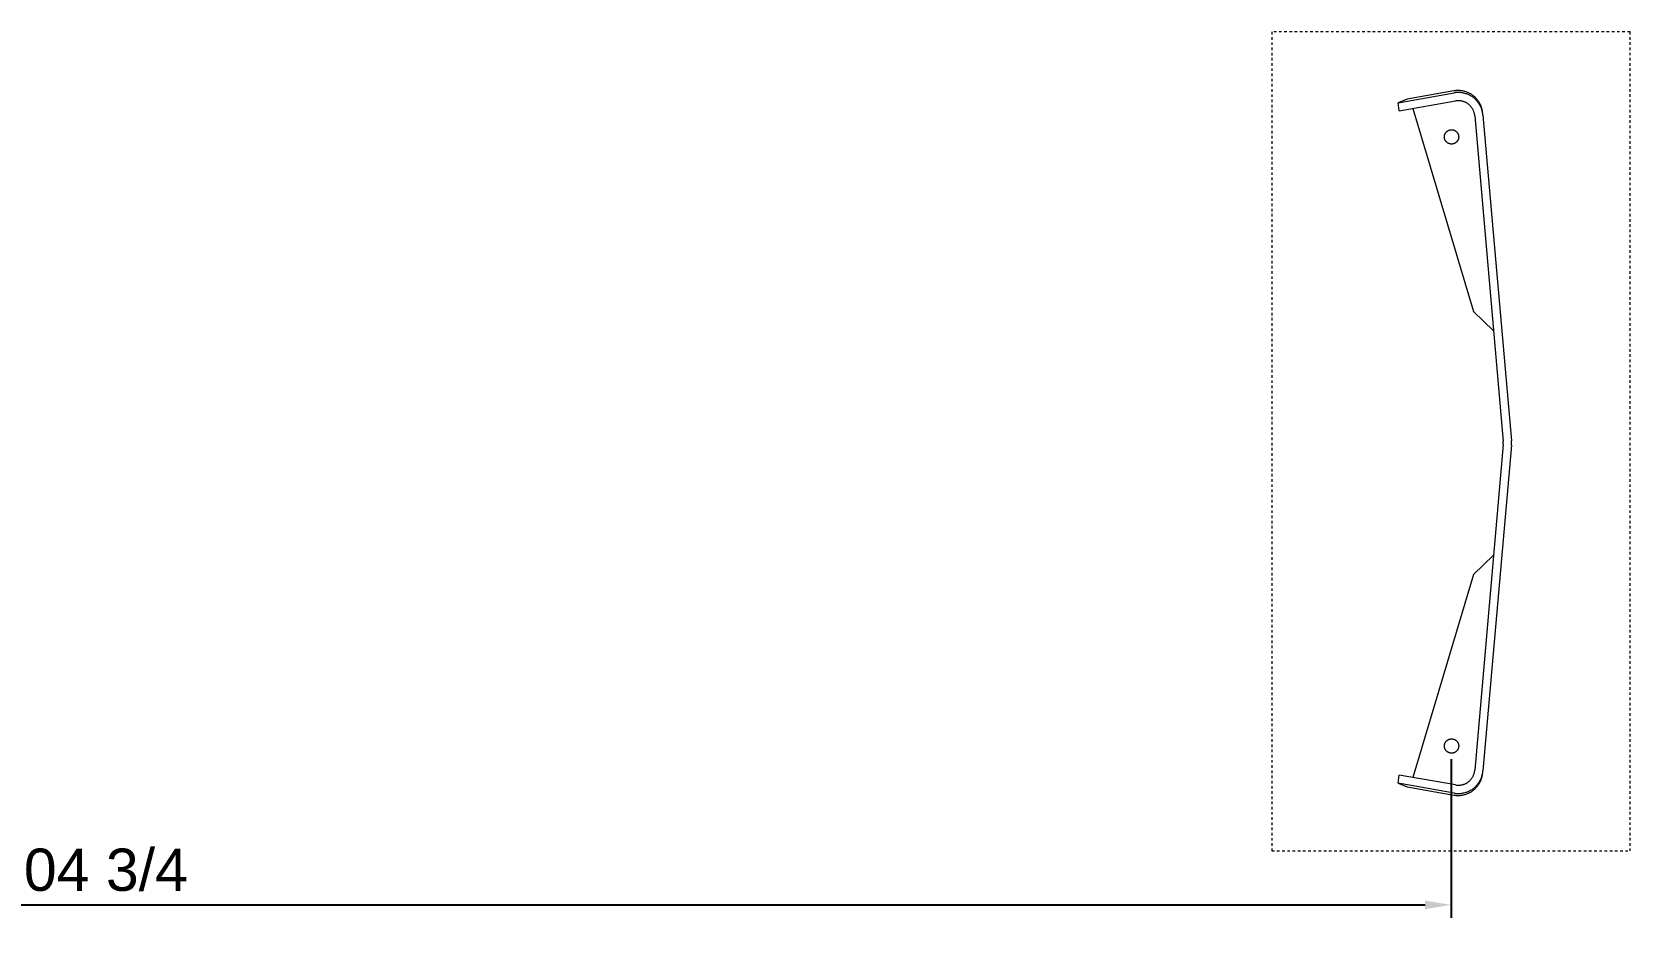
# Model space of a CAD drawing. Header units: inches. Extents: x -10 to 196, y -3 to 133.
# Drawn here: x 57.6 to 119, y -3.3 to 31.4 of the extents above; entities that cross this region are included whole.
import ezdxf

# ---------------------------------------------------------------- set-up
doc = ezdxf.new("R2010")
doc.units = ezdxf.units.IN
doc.linetypes.add('HIDDEN', pattern=[1.905, 1.27, -0.635])
for name, color, linetype, lineweight in [('ZANO_R', 7, 'Continuous', 0), ('ZANO_R_przerywana', 250, 'HIDDEN', 0), ('ZANO_W', 1, 'Continuous', 0)]:
    doc.layers.add(name, color=color, linetype=linetype, lineweight=lineweight)
doc.styles.get("Standard").update_dxf_attribs({"font": 'arial.ttf'})
doc.dimstyles.new('amerykanie', dxfattribs={"dimtxt": 50, "dimasz": 50, "dimexe": 0.5, "dimexo": 0.5, "dimgap": 1, "dimtad": 1, "dimdec": 0, "dimzin": 0, "dimlunit": 5, "dimtxsty": 'Standard', "dimcen": 0.09, "dimclrd": 1, "dimclre": 1, "dimclrt": 1, "dimazin": 0, "dimtfac": 1, "dimtdec": 0, "dimtmove": 0, "dimatfit": 3, "dimfxl": 1, "dimtzin": 0, "dimarcsym": 1})

# ---------------------------------------------------------------- blocks, each defined once
blk = doc.blocks.new('*D390')
at = {"layer": 'ZANO_W', "color": 1, "lineweight": -2}
for p, q in [((7.417, 3.412), (7.417, -2.698)), ((112.159, 3.412), (112.159, -2.698)), ((8.417, -2.198), (111.159, -2.198))]:
    blk.add_line(p, q, dxfattribs=at)
at = {"layer": 'ZANO_W', "color": 1}
for points in [[(8.417, -2.031), (8.417, -2.365), (7.417, -2.198)], [(111.159, -2.365), (111.159, -2.031), (112.159, -2.198)]]:
    blk.add_solid(points, dxfattribs=at)
at = {"layer": 'ZANO_W', "color": 1, "insert": (59.788, -0.857), "char_height": 1.625, "attachment_point": 5}
blk.add_mtext('104 3/4', dxfattribs=at)

msp = doc.modelspace()

# ---------------------------------------------------------------- linework, layer by layer
at = {"layer": 'ZANO_R'}
for p, q in [((110.12569, 28.6502), (112.2792, 29.03089)), ((112.27249, 29.10758), (110.46728, 28.78363)), ((112.28456, 29.10957), (112.27249, 29.10758)), ((112.31152, 29.03594), (112.2792, 29.03089)), ((112.3169, 29.11412), (112.28456, 29.10957)), ((112.344, 29.03987), (112.31152, 29.03594)), ((112.34938, 29.11755), (112.3169, 29.11412)), ((112.3766, 29.04268), (112.344, 29.03987)), ((112.38196, 29.11986), (112.34938, 29.11755)), ((112.40927, 29.04436), (112.3766, 29.04268)), ((112.41459, 29.12105), (112.38196, 29.11986)), ((112.44198, 29.04492), (112.40927, 29.04436)), ((112.44725, 29.12112), (112.41459, 29.12105)), ((112.47469, 29.04434), (112.44198, 29.04492)), ((112.47989, 29.12007), (112.44725, 29.12112)), ((112.50737, 29.04263), (112.47469, 29.04434)), ((112.51248, 29.11789), (112.47989, 29.12007)), ((112.53996, 29.03979), (112.50737, 29.04263)), ((112.54497, 29.11459), (112.51248, 29.11789)), ((112.57244, 29.03583), (112.53996, 29.03979)), ((112.57733, 29.11018), (112.54497, 29.11459)), ((112.60476, 29.03075), (112.57244, 29.03583)), ((112.60952, 29.10465), (112.57733, 29.11018)), ((112.63688, 29.02456), (112.60476, 29.03075)), ((112.6415, 29.09803), (112.60952, 29.10465)), ((112.66877, 29.01726), (112.63688, 29.02456)), ((112.67323, 29.0903), (112.6415, 29.09803)), ((112.70039, 29.00886), (112.66877, 29.01726)), ((112.70468, 29.08149), (112.67323, 29.0903)), ((112.7317, 28.99937), (112.70039, 29.00886)), ((112.7358, 29.0716), (112.70468, 29.08149)), ((112.76267, 28.98881), (112.7317, 28.99937)), ((112.76657, 29.06065), (112.7358, 29.0716)), ((112.79325, 28.97719), (112.76267, 28.98881)), ((112.79694, 29.04864), (112.76657, 29.06065)), ((112.82341, 28.96451), (112.79325, 28.97719)), ((112.82688, 29.0356), (112.79694, 29.04864)), ((112.85312, 28.9508), (112.82341, 28.96451)), ((112.85636, 29.02154), (112.82688, 29.0356)), ((112.88233, 28.93608), (112.85312, 28.9508)), ((112.88533, 29.00646), (112.85636, 29.02154)), ((112.91102, 28.92035), (112.88233, 28.93608)), ((112.91377, 28.99041), (112.88533, 29.00646)), ((112.93915, 28.90364), (112.91102, 28.92035)), ((112.94163, 28.97338), (112.91377, 28.99041)), ((112.96668, 28.88597), (112.93915, 28.90364)), ((112.9689, 28.9554), (112.94163, 28.97338)), ((112.99553, 28.9365), (112.9689, 28.9554)), ((113.0215, 28.91669), (112.99553, 28.9365)), ((113.04677, 28.896), (113.0215, 28.91669)), ((113.07131, 28.87445), (113.04677, 28.896)), ((110.46728, 28.78363), (110.12569, 28.6502)), ((110.16547, 28.33579), (110.12569, 28.6502)), ((110.16547, 28.33579), (112.33403, 28.71913)), ((110.6853, 28.42768), (113.02803, 20.62803)), ((112.35558, 28.7225), (112.33403, 28.71913)), ((112.37723, 28.72512), (112.35558, 28.7225)), ((112.39896, 28.727), (112.37723, 28.72512)), ((112.42075, 28.72812), (112.39896, 28.727)), ((112.44255, 28.72849), (112.42075, 28.72812)), ((112.46436, 28.7281), (112.44255, 28.72849)), ((112.48614, 28.72696), (112.46436, 28.7281)), ((112.50787, 28.72507), (112.48614, 28.72696)), ((112.52952, 28.72243), (112.50787, 28.72507)), ((112.55107, 28.71904), (112.52952, 28.72243)), ((112.57249, 28.71491), (112.55107, 28.71904)), ((112.59375, 28.71005), (112.57249, 28.71491)), ((112.61483, 28.70445), (112.59375, 28.71005)), ((112.6357, 28.69812), (112.61483, 28.70445)), ((112.65634, 28.69108), (112.6357, 28.69812)), ((112.67673, 28.68333), (112.65634, 28.69108)), ((112.69684, 28.67488), (112.67673, 28.68333)), ((112.71664, 28.66574), (112.69684, 28.67488)), ((112.73612, 28.65593), (112.71664, 28.66574)), ((112.75525, 28.64544), (112.73612, 28.65593)), ((112.774, 28.6343), (112.75525, 28.64544)), ((112.79235, 28.62252), (112.774, 28.6343)), ((112.81029, 28.61011), (112.79235, 28.62252)), ((112.82779, 28.59709), (112.81029, 28.61011)), ((112.84483, 28.58348), (112.82779, 28.59709)), ((112.86139, 28.56928), (112.84483, 28.58348)), ((112.87744, 28.55452), (112.86139, 28.56928)), ((112.89298, 28.53921), (112.87744, 28.55452)), ((112.90798, 28.52338), (112.89298, 28.53921)), ((112.92242, 28.50703), (112.90798, 28.52338)), ((112.93629, 28.4902), (112.92242, 28.50703)), ((112.94957, 28.4729), (112.93629, 28.4902)), ((112.96225, 28.45515), (112.94957, 28.4729)), ((112.9743, 28.43697), (112.96225, 28.45515)), ((112.99359, 28.86736), (112.96668, 28.88597)), ((112.98572, 28.41839), (112.9743, 28.43697)), ((112.99649, 28.39942), (112.98572, 28.41839)), ((113.01984, 28.84783), (112.99359, 28.86736)), ((113.0066, 28.38009), (112.99649, 28.39942)), ((113.01603, 28.36043), (113.0066, 28.38009)), ((113.02478, 28.34045), (113.01603, 28.36043)), ((113.0454, 28.8274), (113.01984, 28.84783)), ((113.03284, 28.32018), (113.02478, 28.34045)), ((113.04019, 28.29964), (113.03284, 28.32018)), ((113.04682, 28.27886), (113.04019, 28.29964)), ((113.07023, 28.8061), (113.0454, 28.8274)), ((113.05273, 28.25787), (113.04682, 28.27886)), ((113.09432, 28.78396), (113.07023, 28.8061)), ((113.09509, 28.85207), (113.07131, 28.87445)), ((113.11762, 28.761), (113.09432, 28.78396)), ((113.1181, 28.82889), (113.09509, 28.85207)), ((113.14012, 28.73725), (113.11762, 28.761)), ((113.14029, 28.80493), (113.1181, 28.82889)), ((113.16179, 28.71273), (113.14012, 28.73725)), ((113.16164, 28.78022), (113.14029, 28.80493)), ((113.18213, 28.75479), (113.16164, 28.78022)), ((113.18259, 28.68749), (113.16179, 28.71273)), ((113.20173, 28.72867), (113.18213, 28.75479)), ((113.20251, 28.66153), (113.18259, 28.68749)), ((113.22043, 28.70189), (113.20173, 28.72867)), ((113.22153, 28.63491), (113.20251, 28.66153)), ((113.23819, 28.67448), (113.22043, 28.70189)), ((113.23961, 28.60764), (113.22153, 28.63491)), ((113.255, 28.64648), (113.23819, 28.67448)), ((113.25674, 28.57977), (113.23961, 28.60764)), ((113.27083, 28.61792), (113.255, 28.64648)), ((113.27289, 28.55132), (113.25674, 28.57977)), ((113.28567, 28.58883), (113.27083, 28.61792)), ((113.28805, 28.52232), (113.27289, 28.55132)), ((113.2995, 28.55924), (113.28567, 28.58883)), ((113.3022, 28.49283), (113.28805, 28.52232)), ((113.31231, 28.5292), (113.2995, 28.55924)), ((113.31533, 28.46286), (113.3022, 28.49283)), ((113.32408, 28.49874), (113.31231, 28.5292)), ((113.32741, 28.43245), (113.31533, 28.46286)), ((113.33479, 28.46788), (113.32408, 28.49874)), ((113.33843, 28.40165), (113.32741, 28.43245)), ((113.34443, 28.43668), (113.33479, 28.46788)), ((113.34838, 28.37048), (113.33843, 28.40165)), ((113.35299, 28.40517), (113.34443, 28.43668)), ((113.35725, 28.33899), (113.34838, 28.37048)), ((113.36047, 28.37337), (113.35299, 28.40517)), ((113.36503, 28.30721), (113.35725, 28.33899)), ((113.36685, 28.34134), (113.36047, 28.37337)), ((113.3717, 28.27518), (113.36503, 28.30721)), ((113.05792, 28.23668), (113.05273, 28.25787)), ((113.06237, 28.21533), (113.05792, 28.23668)), ((113.06608, 28.19384), (113.06237, 28.21533)), ((113.06904, 28.17223), (113.06608, 28.19384)), ((113.07125, 28.15053), (113.06904, 28.17223)), ((113.07125, 28.15053), (114.16745, 15.62093)), ((113.37727, 28.24294), (113.3717, 28.27518)), ((113.38171, 28.21053), (113.37727, 28.24294)), ((113.38403, 28.18949), (113.37817, 28.25644)), ((113.38504, 28.17798), (113.38171, 28.21053)), ((113.38504, 28.17798), (114.48123, 15.64838)), ((111.90301, 27.33837), (111.90317, 27.34777)), ((111.90317, 27.32896), (111.90301, 27.33837)), ((111.90317, 27.34777), (111.90366, 27.35717)), ((111.90366, 27.31956), (111.90317, 27.32896)), ((111.90366, 27.35717), (111.90446, 27.36655)), ((111.90446, 27.31018), (111.90366, 27.31956)), ((111.90446, 27.36655), (111.90558, 27.37589)), ((111.90558, 27.30084), (111.90446, 27.31018)), ((111.90558, 27.37589), (111.90702, 27.38519)), ((111.90702, 27.29154), (111.90558, 27.30084)), ((111.90702, 27.38519), (111.90878, 27.39444)), ((111.90878, 27.28229), (111.90702, 27.29154)), ((111.90878, 27.39444), (111.91085, 27.40362)), ((111.91085, 27.27311), (111.90878, 27.28229)), ((111.91085, 27.40362), (111.91323, 27.41272)), ((111.91323, 27.26401), (111.91085, 27.27311)), ((111.91323, 27.41272), (111.91593, 27.42174)), ((111.91593, 27.25499), (111.91323, 27.26401)), ((111.91593, 27.42174), (111.91893, 27.43066)), ((111.91893, 27.24607), (111.91593, 27.25499)), ((111.91893, 27.43066), (111.92223, 27.43947)), ((111.92223, 27.23726), (111.91893, 27.24607)), ((111.92223, 27.43947), (111.92583, 27.44817)), ((111.92583, 27.22856), (111.92223, 27.23726)), ((111.92583, 27.44817), (111.92973, 27.45673)), ((111.92973, 27.22), (111.92583, 27.22856)), ((111.92973, 27.45673), (111.93391, 27.46516)), ((111.93391, 27.21157), (111.92973, 27.22)), ((111.93391, 27.46516), (111.93838, 27.47344)), ((111.93838, 27.20329), (111.93391, 27.21157)), ((111.93838, 27.47344), (111.94314, 27.48157)), ((111.94314, 27.19516), (111.93838, 27.20329)), ((111.94314, 27.48157), (111.94816, 27.48952)), ((111.94816, 27.18721), (111.94314, 27.19516)), ((111.94816, 27.48952), (111.95346, 27.4973)), ((111.95346, 27.17943), (111.94816, 27.18721)), ((111.95346, 27.4973), (111.95901, 27.5049)), ((111.95901, 27.17183), (111.95346, 27.17943)), ((111.95901, 27.5049), (111.96483, 27.5123)), ((111.96483, 27.16443), (111.95901, 27.17183)), ((111.96483, 27.5123), (111.97089, 27.51949)), ((111.97089, 27.15724), (111.96483, 27.16443)), ((111.97089, 27.51949), (111.9772, 27.52648)), ((111.9772, 27.15025), (111.97089, 27.15724)), ((111.9772, 27.52648), (111.98374, 27.53325)), ((111.98374, 27.14348), (111.9772, 27.15025)), ((111.98374, 27.53325), (111.9905, 27.53979)), ((111.9905, 27.13694), (111.98374, 27.14348)), ((111.9905, 27.53979), (111.99749, 27.54609)), ((111.99749, 27.13064), (111.9905, 27.13694)), ((111.99749, 27.54609), (112.00469, 27.55216)), ((112.00469, 27.12457), (111.99749, 27.13064)), ((112.00469, 27.55216), (112.01209, 27.55797)), ((112.01209, 27.11876), (112.00469, 27.12457)), ((112.01209, 27.55797), (112.01968, 27.56353)), ((112.01968, 27.1132), (112.01209, 27.11876)), ((112.01968, 27.56353), (112.02746, 27.56882)), ((112.02746, 27.10791), (112.01968, 27.1132)), ((112.02746, 27.56882), (112.03542, 27.57385)), ((112.03542, 27.10288), (112.02746, 27.10791)), ((112.03542, 27.57385), (112.04354, 27.5786)), ((112.04354, 27.09813), (112.03542, 27.10288)), ((112.04354, 27.5786), (112.05182, 27.58307)), ((112.05182, 27.09366), (112.04354, 27.09813)), ((112.05182, 27.58307), (112.06025, 27.58726)), ((112.06025, 27.08947), (112.05182, 27.09366)), ((112.06025, 27.58726), (112.06882, 27.59115)), ((112.06882, 27.08558), (112.06025, 27.08947)), ((112.06882, 27.59115), (112.07751, 27.59476)), ((112.07751, 27.08197), (112.06882, 27.08558)), ((112.07751, 27.59476), (112.08632, 27.59806)), ((112.08632, 27.07867), (112.07751, 27.08197)), ((112.08632, 27.59806), (112.09524, 27.60106)), ((112.09524, 27.07567), (112.08632, 27.07867)), ((112.09524, 27.60106), (112.10426, 27.60375)), ((112.10426, 27.07298), (112.09524, 27.07567)), ((112.10426, 27.60375), (112.11337, 27.60614)), ((112.11337, 27.07059), (112.10426, 27.07298)), ((112.11337, 27.60614), (112.12255, 27.60821)), ((112.12255, 27.06852), (112.11337, 27.07059)), ((112.12255, 27.60821), (112.13179, 27.60996)), ((112.13179, 27.06677), (112.12255, 27.06852)), ((112.13179, 27.60996), (112.14109, 27.6114)), ((112.14109, 27.06533), (112.13179, 27.06677)), ((112.14109, 27.6114), (112.15043, 27.61253)), ((112.15043, 27.0642), (112.14109, 27.06533)), ((112.15043, 27.61253), (112.15981, 27.61333)), ((112.15981, 27.0634), (112.15043, 27.0642)), ((112.15981, 27.61333), (112.16921, 27.61381)), ((112.16921, 27.06292), (112.15981, 27.0634)), ((112.16921, 27.61381), (112.17862, 27.61397)), ((112.17862, 27.06276), (112.16921, 27.06292)), ((112.17862, 27.61397), (112.18803, 27.61381)), ((112.18803, 27.06292), (112.17862, 27.06276)), ((112.18803, 27.61381), (112.19743, 27.61333)), ((112.19743, 27.0634), (112.18803, 27.06292)), ((112.19743, 27.61333), (112.2068, 27.61253)), ((112.2068, 27.0642), (112.19743, 27.0634)), ((112.2068, 27.61253), (112.21615, 27.6114)), ((112.21615, 27.06533), (112.2068, 27.0642)), ((112.21615, 27.6114), (112.22545, 27.60996)), ((112.22545, 27.06677), (112.21615, 27.06533)), ((112.22545, 27.60996), (112.23469, 27.60821)), ((112.23469, 27.06852), (112.22545, 27.06677)), ((112.23469, 27.60821), (112.24387, 27.60614)), ((112.24387, 27.07059), (112.23469, 27.06852)), ((112.24387, 27.60614), (112.25298, 27.60375)), ((112.25298, 27.07298), (112.24387, 27.07059)), ((112.25298, 27.60375), (112.26199, 27.60106)), ((112.26199, 27.07567), (112.25298, 27.07298)), ((112.26199, 27.60106), (112.27091, 27.59806)), ((112.27091, 27.07867), (112.26199, 27.07567)), ((112.27091, 27.59806), (112.27973, 27.59476)), ((112.27973, 27.08197), (112.27091, 27.07867)), ((112.27973, 27.59476), (112.28842, 27.59115)), ((112.28842, 27.08558), (112.27973, 27.08197)), ((112.28842, 27.59115), (112.29699, 27.58726)), ((112.29699, 27.08947), (112.28842, 27.08558)), ((112.29699, 27.58726), (112.30542, 27.58307)), ((112.30542, 27.09366), (112.29699, 27.08947)), ((112.30542, 27.58307), (112.3137, 27.5786)), ((112.3137, 27.09813), (112.30542, 27.09366)), ((112.3137, 27.5786), (112.32182, 27.57385)), ((112.32182, 27.10288), (112.3137, 27.09813)), ((112.32182, 27.57385), (112.32978, 27.56882)), ((112.32978, 27.10791), (112.32182, 27.10288)), ((112.32978, 27.56882), (112.33756, 27.56353)), ((112.33756, 27.1132), (112.32978, 27.10791)), ((112.33756, 27.56353), (112.34515, 27.55797)), ((112.34515, 27.11876), (112.33756, 27.1132)), ((112.34515, 27.55797), (112.35255, 27.55216)), ((112.35255, 27.12457), (112.34515, 27.11876)), ((112.35255, 27.55216), (112.35975, 27.54609)), ((112.35975, 27.13064), (112.35255, 27.12457)), ((112.35975, 27.54609), (112.36674, 27.53979)), ((112.36674, 27.13694), (112.35975, 27.13064)), ((112.36674, 27.53979), (112.3735, 27.53325)), ((112.3735, 27.14348), (112.36674, 27.13694)), ((112.3735, 27.53325), (112.38004, 27.52648)), ((112.38004, 27.15025), (112.3735, 27.14348)), ((112.38004, 27.52648), (112.38635, 27.51949)), ((112.38635, 27.15724), (112.38004, 27.15025)), ((112.38635, 27.51949), (112.39241, 27.5123)), ((112.39241, 27.16443), (112.38635, 27.15724)), ((112.39241, 27.5123), (112.39822, 27.5049)), ((112.39822, 27.17183), (112.39241, 27.16443)), ((112.39822, 27.5049), (112.40378, 27.4973)), ((112.40378, 27.17943), (112.39822, 27.17183)), ((112.40378, 27.4973), (112.40908, 27.48952)), ((112.40908, 27.18721), (112.40378, 27.17943)), ((112.40908, 27.48952), (112.4141, 27.48157)), ((112.4141, 27.19516), (112.40908, 27.18721)), ((112.4141, 27.48157), (112.41885, 27.47344)), ((112.41885, 27.20329), (112.4141, 27.19516)), ((112.41885, 27.47344), (112.42333, 27.46516)), ((112.42333, 27.21157), (112.41885, 27.20329)), ((112.42333, 27.46516), (112.42751, 27.45673)), ((112.42751, 27.22), (112.42333, 27.21157)), ((112.42751, 27.45673), (112.43141, 27.44817)), ((112.43141, 27.22856), (112.42751, 27.22)), ((112.43141, 27.44817), (112.43501, 27.43947)), ((112.43501, 27.23726), (112.43141, 27.22856)), ((112.43501, 27.43947), (112.43831, 27.43066)), ((112.43831, 27.24607), (112.43501, 27.23726)), ((112.43831, 27.43066), (112.44131, 27.42174)), ((112.44131, 27.25499), (112.43831, 27.24607)), ((112.44131, 27.42174), (112.44401, 27.41272)), ((112.44401, 27.26401), (112.44131, 27.25499)), ((112.44401, 27.41272), (112.44639, 27.40362)), ((112.44639, 27.27311), (112.44401, 27.26401)), ((112.44639, 27.40362), (112.44846, 27.39444)), ((112.44846, 27.28229), (112.44639, 27.27311)), ((112.44846, 27.39444), (112.45022, 27.38519)), ((112.45022, 27.29154), (112.44846, 27.28229)), ((112.45022, 27.38519), (112.45166, 27.37589)), ((112.45166, 27.30084), (112.45022, 27.29154)), ((112.45166, 27.37589), (112.45278, 27.36655)), ((112.45278, 27.31018), (112.45166, 27.30084)), ((112.45278, 27.36655), (112.45358, 27.35717)), ((112.45358, 27.31956), (112.45278, 27.31018)), ((112.45358, 27.35717), (112.45407, 27.34777)), ((112.45407, 27.32896), (112.45358, 27.31956)), ((112.45407, 27.34777), (112.45423, 27.33837)), ((112.45423, 27.33837), (112.45407, 27.32896)), ((113.02803, 20.62803), (113.79476, 19.88086)), ((114.16745, 15.51112), (113.07125, 2.98152)), ((114.48123, 15.48367), (113.38504, 2.95407)), ((114.16878, 15.60265), (114.16745, 15.62093)), ((114.16745, 15.51112), (114.16878, 15.5294)), ((114.16958, 15.58435), (114.16878, 15.60265)), ((114.16878, 15.5294), (114.16958, 15.5477)), ((114.16985, 15.56602), (114.16958, 15.58435)), ((114.16958, 15.5477), (114.16985, 15.56602)), ((114.48323, 15.62097), (114.48123, 15.64838)), ((114.48123, 15.48367), (114.48323, 15.51108)), ((114.48443, 15.59351), (114.48323, 15.62097)), ((114.48323, 15.51108), (114.48443, 15.53854)), ((114.48483, 15.56602), (114.48443, 15.59351)), ((114.48443, 15.53854), (114.48483, 15.56602)), ((113.02803, 10.50402), (113.79476, 11.25119)), ((113.02803, 10.50402), (110.6853, 2.70437)), ((111.90301, 3.9118), (111.90317, 3.92121)), ((111.90317, 3.90239), (111.90301, 3.9118)), ((111.90317, 3.92121), (111.90366, 3.93061)), ((111.90366, 3.89299), (111.90317, 3.90239)), ((111.90366, 3.93061), (111.90446, 3.93999)), ((111.90446, 3.88362), (111.90366, 3.89299)), ((111.90446, 3.93999), (111.90558, 3.94933)), ((111.90558, 3.87427), (111.90446, 3.88362)), ((111.90558, 3.94933), (111.90702, 3.95863)), ((111.90702, 3.86497), (111.90558, 3.87427)), ((111.90702, 3.95863), (111.90878, 3.96787)), ((111.90878, 3.85573), (111.90702, 3.86497)), ((111.90878, 3.96787), (111.91085, 3.97705)), ((111.91085, 3.84655), (111.90878, 3.85573)), ((111.91085, 3.97705), (111.91323, 3.98616)), ((111.91323, 3.83744), (111.91085, 3.84655)), ((111.91323, 3.98616), (111.91593, 3.99518)), ((111.91593, 3.82843), (111.91323, 3.83744)), ((111.91593, 3.99518), (111.91893, 4.0041)), ((111.91893, 3.81951), (111.91593, 3.82843)), ((111.91893, 4.0041), (111.92223, 4.01291)), ((111.92223, 3.81069), (111.91893, 3.81951)), ((111.92223, 4.01291), (111.92583, 4.0216)), ((111.92583, 3.802), (111.92223, 3.81069)), ((111.92583, 4.0216), (111.92973, 4.03017)), ((111.92973, 3.79343), (111.92583, 3.802)), ((111.92973, 4.03017), (111.93391, 4.0386)), ((111.93391, 3.785), (111.92973, 3.79343)), ((111.93391, 4.0386), (111.93838, 4.04688)), ((111.93838, 3.77672), (111.93391, 3.785)), ((111.93838, 4.04688), (111.94314, 4.055)), ((111.94314, 3.7686), (111.93838, 3.77672)), ((111.94314, 4.055), (111.94816, 4.06296)), ((111.94816, 3.76064), (111.94314, 3.7686)), ((111.94816, 4.06296), (111.95346, 4.07074)), ((111.95346, 3.75286), (111.94816, 3.76064)), ((111.95346, 4.07074), (111.95901, 4.07833)), ((111.95901, 3.74527), (111.95346, 3.75286)), ((111.95901, 4.07833), (111.96483, 4.08573)), ((111.96483, 3.73787), (111.95901, 3.74527)), ((111.96483, 4.08573), (111.97089, 4.09293)), ((111.97089, 3.73067), (111.96483, 3.73787)), ((111.97089, 4.09293), (111.9772, 4.09992)), ((111.9772, 3.72368), (111.97089, 3.73067)), ((111.9772, 4.09992), (111.98374, 4.10668)), ((111.98374, 3.71692), (111.9772, 3.72368)), ((111.98374, 4.10668), (111.9905, 4.11322)), ((111.9905, 3.71038), (111.98374, 3.71692)), ((111.9905, 4.11322), (111.99749, 4.11953)), ((111.99749, 3.70407), (111.9905, 3.71038)), ((111.99749, 4.11953), (112.00469, 4.12559)), ((112.00469, 3.69801), (111.99749, 3.70407)), ((112.00469, 4.12559), (112.01209, 4.13141)), ((112.01209, 3.6922), (112.00469, 3.69801)), ((112.01209, 4.13141), (112.01968, 4.13696)), ((112.01968, 3.68664), (112.01209, 3.6922)), ((112.01968, 4.13696), (112.02746, 4.14226)), ((112.02746, 4.14226), (112.03542, 4.14728)), ((112.03542, 4.14728), (112.04354, 4.15204)), ((112.04354, 4.15204), (112.05182, 4.15651)), ((112.05182, 4.15651), (112.06025, 4.16069)), ((112.06025, 4.16069), (112.06882, 4.16459)), ((112.06882, 4.16459), (112.07751, 4.16819)), ((112.07751, 4.16819), (112.08632, 4.17149)), ((112.08632, 4.17149), (112.09524, 4.17449)), ((112.09524, 4.17449), (112.10426, 4.17719)), ((112.10426, 4.17719), (112.11337, 4.17957)), ((112.11337, 4.17957), (112.12255, 4.18164)), ((112.12255, 4.18164), (112.13179, 4.1834)), ((112.13179, 4.1834), (112.14109, 4.18484)), ((112.14109, 4.18484), (112.15043, 4.18596)), ((112.15043, 4.18596), (112.15981, 4.18676)), ((112.15981, 4.18676), (112.16921, 4.18725)), ((112.16921, 4.18725), (112.17862, 4.18741)), ((112.17862, 4.18741), (112.18803, 4.18725)), ((112.18803, 4.18725), (112.19743, 4.18676)), ((112.19743, 4.18676), (112.2068, 4.18596)), ((112.2068, 4.18596), (112.21615, 4.18484)), ((112.21615, 4.18484), (112.22545, 4.1834)), ((112.22545, 4.1834), (112.23469, 4.18164)), ((112.23469, 4.18164), (112.24387, 4.17957)), ((112.24387, 4.17957), (112.25298, 4.17719)), ((112.25298, 4.17719), (112.26199, 4.17449)), ((112.26199, 4.17449), (112.27091, 4.17149)), ((112.27091, 4.17149), (112.27973, 4.16819)), ((112.27973, 4.16819), (112.28842, 4.16459)), ((112.28842, 4.16459), (112.29699, 4.16069)), ((112.29699, 4.16069), (112.30542, 4.15651)), ((112.30542, 4.15651), (112.3137, 4.15204)), ((112.3137, 4.15204), (112.32182, 4.14728)), ((112.32182, 4.14728), (112.32978, 4.14226)), ((112.32978, 4.14226), (112.33756, 4.13696)), ((112.33756, 4.13696), (112.34515, 4.13141)), ((112.34515, 3.6922), (112.33756, 3.68664)), ((112.34515, 4.13141), (112.35255, 4.12559)), ((112.35255, 3.69801), (112.34515, 3.6922)), ((112.35255, 4.12559), (112.35975, 4.11953)), ((112.35975, 3.70407), (112.35255, 3.69801)), ((112.35975, 4.11953), (112.36674, 4.11322)), ((112.36674, 3.71038), (112.35975, 3.70407)), ((112.36674, 4.11322), (112.3735, 4.10668)), ((112.3735, 3.71692), (112.36674, 3.71038)), ((112.3735, 4.10668), (112.38004, 4.09992)), ((112.38004, 3.72368), (112.3735, 3.71692)), ((112.38004, 4.09992), (112.38635, 4.09293)), ((112.38635, 3.73067), (112.38004, 3.72368)), ((112.38635, 4.09293), (112.39241, 4.08573)), ((112.39241, 3.73787), (112.38635, 3.73067)), ((112.39241, 4.08573), (112.39822, 4.07833)), ((112.39822, 3.74527), (112.39241, 3.73787)), ((112.39822, 4.07833), (112.40378, 4.07074)), ((112.40378, 3.75286), (112.39822, 3.74527)), ((112.40378, 4.07074), (112.40908, 4.06296)), ((112.40908, 3.76064), (112.40378, 3.75286)), ((112.40908, 4.06296), (112.4141, 4.055)), ((112.4141, 3.7686), (112.40908, 3.76064)), ((112.4141, 4.055), (112.41885, 4.04688)), ((112.41885, 3.77672), (112.4141, 3.7686)), ((112.41885, 4.04688), (112.42333, 4.0386)), ((112.42333, 3.785), (112.41885, 3.77672)), ((112.42333, 4.0386), (112.42751, 4.03017)), ((112.42751, 3.79343), (112.42333, 3.785)), ((112.42751, 4.03017), (112.43141, 4.0216)), ((112.43141, 3.802), (112.42751, 3.79343)), ((112.43141, 4.0216), (112.43501, 4.01291)), ((112.43501, 3.81069), (112.43141, 3.802)), ((112.43501, 4.01291), (112.43831, 4.0041)), ((112.43831, 3.81951), (112.43501, 3.81069)), ((112.43831, 4.0041), (112.44131, 3.99518)), ((112.44131, 3.82843), (112.43831, 3.81951)), ((112.44131, 3.99518), (112.44401, 3.98616)), ((112.44401, 3.83744), (112.44131, 3.82843)), ((112.44401, 3.98616), (112.44639, 3.97705)), ((112.44639, 3.84655), (112.44401, 3.83744)), ((112.44639, 3.97705), (112.44846, 3.96787)), ((112.44846, 3.85573), (112.44639, 3.84655)), ((112.44846, 3.96787), (112.45022, 3.95863)), ((112.45022, 3.86497), (112.44846, 3.85573)), ((112.45022, 3.95863), (112.45166, 3.94933)), ((112.45166, 3.87427), (112.45022, 3.86497)), ((112.45166, 3.94933), (112.45278, 3.93999)), ((112.45278, 3.88362), (112.45166, 3.87427)), ((112.45278, 3.93999), (112.45358, 3.93061)), ((112.45358, 3.89299), (112.45278, 3.88362)), ((112.45358, 3.93061), (112.45407, 3.92121)), ((112.45407, 3.90239), (112.45358, 3.89299)), ((112.45407, 3.92121), (112.45423, 3.9118)), ((112.45423, 3.9118), (112.45407, 3.90239)), ((112.02746, 3.68134), (112.01968, 3.68664)), ((112.03542, 3.67632), (112.02746, 3.68134)), ((112.04354, 3.67156), (112.03542, 3.67632)), ((112.05182, 3.66709), (112.04354, 3.67156)), ((112.06025, 3.66291), (112.05182, 3.66709)), ((112.06882, 3.65901), (112.06025, 3.66291)), ((112.07751, 3.65541), (112.06882, 3.65901)), ((112.08632, 3.65211), (112.07751, 3.65541)), ((112.09524, 3.64911), (112.08632, 3.65211)), ((112.10426, 3.64641), (112.09524, 3.64911)), ((112.11337, 3.64403), (112.10426, 3.64641)), ((112.12255, 3.64196), (112.11337, 3.64403)), ((112.13179, 3.6402), (112.12255, 3.64196)), ((112.14109, 3.63876), (112.13179, 3.6402)), ((112.15043, 3.63764), (112.14109, 3.63876)), ((112.15981, 3.63684), (112.15043, 3.63764)), ((112.16921, 3.63635), (112.15981, 3.63684)), ((112.17862, 3.63619), (112.16921, 3.63635)), ((112.18803, 3.63635), (112.17862, 3.63619)), ((112.19743, 3.63684), (112.18803, 3.63635)), ((112.2068, 3.63764), (112.19743, 3.63684)), ((112.21615, 3.63876), (112.2068, 3.63764)), ((112.22545, 3.6402), (112.21615, 3.63876)), ((112.23469, 3.64196), (112.22545, 3.6402)), ((112.24387, 3.64403), (112.23469, 3.64196)), ((112.25298, 3.64641), (112.24387, 3.64403)), ((112.26199, 3.64911), (112.25298, 3.64641)), ((112.27091, 3.65211), (112.26199, 3.64911)), ((112.27973, 3.65541), (112.27091, 3.65211)), ((112.28842, 3.65901), (112.27973, 3.65541)), ((112.29699, 3.66291), (112.28842, 3.65901)), ((112.30542, 3.66709), (112.29699, 3.66291)), ((112.3137, 3.67156), (112.30542, 3.66709)), ((112.32182, 3.67632), (112.3137, 3.67156)), ((112.32978, 3.68134), (112.32182, 3.67632)), ((112.33756, 3.68664), (112.32978, 3.68134)), ((110.12569, 2.48185), (110.16547, 2.79626)), ((110.12569, 2.48185), (110.46728, 2.34841)), ((112.2792, 2.10116), (110.12569, 2.48185)), ((112.33403, 2.41292), (110.16547, 2.79626)), ((112.69684, 2.45716), (112.71664, 2.4663)), ((112.71664, 2.4663), (112.73612, 2.47612)), ((112.73612, 2.47612), (112.75525, 2.48661)), ((112.75525, 2.48661), (112.774, 2.49775)), ((112.774, 2.49775), (112.79235, 2.50953)), ((112.79235, 2.50953), (112.81029, 2.52194)), ((112.81029, 2.52194), (112.82779, 2.53496)), ((112.82779, 2.53496), (112.84483, 2.54857)), ((112.84483, 2.54857), (112.86139, 2.56277)), ((112.86139, 2.56277), (112.87744, 2.57753)), ((112.87744, 2.57753), (112.89298, 2.59284)), ((112.89298, 2.59284), (112.90798, 2.60867)), ((112.90798, 2.60867), (112.92242, 2.62502)), ((112.92242, 2.62502), (112.93629, 2.64185)), ((112.93629, 2.64185), (112.94957, 2.65915)), ((112.94957, 2.65915), (112.96225, 2.6769)), ((112.96225, 2.6769), (112.9743, 2.69508)), ((112.9743, 2.69508), (112.98572, 2.71366)), ((112.98572, 2.71366), (112.99649, 2.73263)), ((112.99649, 2.73263), (113.0066, 2.75196)), ((113.0066, 2.75196), (113.01603, 2.77162)), ((113.01603, 2.77162), (113.02478, 2.7916)), ((113.02478, 2.7916), (113.03284, 2.81187)), ((113.03284, 2.81187), (113.04019, 2.83241)), ((113.04019, 2.83241), (113.04682, 2.85318)), ((113.04682, 2.85318), (113.05273, 2.87418)), ((113.05273, 2.87418), (113.05792, 2.89536)), ((113.05792, 2.89536), (113.06237, 2.91672)), ((113.06237, 2.91672), (113.06608, 2.93821)), ((113.06608, 2.93821), (113.06904, 2.95982)), ((113.06904, 2.95982), (113.07125, 2.98152)), ((113.18259, 2.44456), (113.20251, 2.47052)), ((113.20251, 2.47052), (113.22153, 2.49714)), ((113.22153, 2.49714), (113.23961, 2.52441)), ((113.23819, 2.45757), (113.255, 2.48557)), ((113.23961, 2.52441), (113.25674, 2.55228)), ((113.255, 2.48557), (113.27083, 2.51413)), ((113.25674, 2.55228), (113.27289, 2.58073)), ((113.27083, 2.51413), (113.28567, 2.54322)), ((113.27289, 2.58073), (113.28805, 2.60972)), ((113.28567, 2.54322), (113.2995, 2.57281)), ((113.28805, 2.60972), (113.3022, 2.63922)), ((113.2995, 2.57281), (113.31231, 2.60285)), ((113.3022, 2.63922), (113.31533, 2.66919)), ((113.31231, 2.60285), (113.32408, 2.63331)), ((113.31533, 2.66919), (113.32741, 2.6996)), ((113.32408, 2.63331), (113.33479, 2.66417)), ((113.32741, 2.6996), (113.33843, 2.7304)), ((113.33479, 2.66417), (113.34443, 2.69537)), ((113.33843, 2.7304), (113.34838, 2.76157)), ((113.34443, 2.69537), (113.35299, 2.72688)), ((113.34838, 2.76157), (113.35725, 2.79306)), ((113.35299, 2.72688), (113.36047, 2.75868)), ((113.35725, 2.79306), (113.36503, 2.82484)), ((113.36047, 2.75868), (113.36685, 2.7907)), ((113.36503, 2.82484), (113.3717, 2.85686)), ((113.3717, 2.85686), (113.37727, 2.8891)), ((113.37727, 2.8891), (113.38171, 2.92152)), ((113.37817, 2.87561), (113.38403, 2.94255)), ((113.38171, 2.92152), (113.38504, 2.95407)), ((110.46728, 2.34841), (112.27249, 2.02446)), ((112.27249, 2.02446), (112.28456, 2.02248)), ((112.2792, 2.10116), (112.31152, 2.09611)), ((112.28456, 2.02248), (112.3169, 2.01793)), ((112.31152, 2.09611), (112.344, 2.09217)), ((112.3169, 2.01793), (112.34938, 2.0145)), ((112.33403, 2.41292), (112.35558, 2.40955)), ((112.344, 2.09217), (112.3766, 2.08937)), ((112.34938, 2.0145), (112.38196, 2.01219)), ((112.35558, 2.40955), (112.37723, 2.40692)), ((112.3766, 2.08937), (112.40927, 2.08768)), ((112.37723, 2.40692), (112.39896, 2.40505)), ((112.38196, 2.01219), (112.41459, 2.01099)), ((112.39896, 2.40505), (112.42075, 2.40393)), ((112.40927, 2.08768), (112.44198, 2.08713)), ((112.41459, 2.01099), (112.44725, 2.01093)), ((112.42075, 2.40393), (112.44255, 2.40356)), ((112.44198, 2.08713), (112.47469, 2.08771)), ((112.44255, 2.40356), (112.46436, 2.40395)), ((112.44725, 2.01093), (112.47989, 2.01198)), ((112.46436, 2.40395), (112.48614, 2.40509)), ((112.47469, 2.08771), (112.50737, 2.08942)), ((112.47989, 2.01198), (112.51248, 2.01416)), ((112.48614, 2.40509), (112.50787, 2.40698)), ((112.50737, 2.08942), (112.53996, 2.09226)), ((112.50787, 2.40698), (112.52952, 2.40962)), ((112.51248, 2.01416), (112.54497, 2.01746)), ((112.52952, 2.40962), (112.55107, 2.41301)), ((112.53996, 2.09226), (112.57244, 2.09622)), ((112.54497, 2.01746), (112.57733, 2.02187)), ((112.55107, 2.41301), (112.57249, 2.41714)), ((112.57244, 2.09622), (112.60476, 2.1013)), ((112.57249, 2.41714), (112.59375, 2.422)), ((112.57733, 2.02187), (112.60952, 2.02739)), ((112.59375, 2.422), (112.61483, 2.4276)), ((112.60476, 2.1013), (112.63688, 2.10749)), ((112.60952, 2.02739), (112.6415, 2.03402)), ((112.61483, 2.4276), (112.6357, 2.43392)), ((112.6357, 2.43392), (112.65634, 2.44097)), ((112.63688, 2.10749), (112.66877, 2.11479)), ((112.6415, 2.03402), (112.67323, 2.04175)), ((112.65634, 2.44097), (112.67673, 2.44872)), ((112.66877, 2.11479), (112.70039, 2.12319)), ((112.67323, 2.04175), (112.70468, 2.05056)), ((112.67673, 2.44872), (112.69684, 2.45716)), ((112.70039, 2.12319), (112.7317, 2.13268)), ((112.70468, 2.05056), (112.7358, 2.06045)), ((112.7317, 2.13268), (112.76267, 2.14324)), ((112.7358, 2.06045), (112.76657, 2.0714)), ((112.76267, 2.14324), (112.79325, 2.15486)), ((112.76657, 2.0714), (112.79694, 2.08341)), ((112.79325, 2.15486), (112.82341, 2.16754)), ((112.79694, 2.08341), (112.82688, 2.09645)), ((112.82341, 2.16754), (112.85312, 2.18124)), ((112.82688, 2.09645), (112.85636, 2.11051)), ((112.85312, 2.18124), (112.88233, 2.19597)), ((112.85636, 2.11051), (112.88533, 2.12558)), ((112.88233, 2.19597), (112.91102, 2.2117)), ((112.88533, 2.12558), (112.91377, 2.14164)), ((112.91102, 2.2117), (112.93915, 2.22841)), ((112.91377, 2.14164), (112.94163, 2.15867)), ((112.93915, 2.22841), (112.96668, 2.24608)), ((112.94163, 2.15867), (112.9689, 2.17665)), ((112.96668, 2.24608), (112.99359, 2.26469)), ((112.9689, 2.17665), (112.99553, 2.19555)), ((112.99359, 2.26469), (113.01984, 2.28422)), ((112.99553, 2.19555), (113.0215, 2.21536)), ((113.01984, 2.28422), (113.0454, 2.30465)), ((113.0215, 2.21536), (113.04677, 2.23605)), ((113.0454, 2.30465), (113.07023, 2.32594)), ((113.04677, 2.23605), (113.07131, 2.2576)), ((113.07023, 2.32594), (113.09432, 2.34809)), ((113.07131, 2.2576), (113.09509, 2.27997)), ((113.09432, 2.34809), (113.11762, 2.37105)), ((113.09509, 2.27997), (113.1181, 2.30316)), ((113.11762, 2.37105), (113.14012, 2.3948)), ((113.1181, 2.30316), (113.14029, 2.32712)), ((113.14012, 2.3948), (113.16179, 2.41931)), ((113.14029, 2.32712), (113.16164, 2.35183)), ((113.16164, 2.35183), (113.18213, 2.37726)), ((113.16179, 2.41931), (113.18259, 2.44456)), ((113.18213, 2.37726), (113.20173, 2.40338)), ((113.20173, 2.40338), (113.22043, 2.43016)), ((113.22043, 2.43016), (113.23819, 2.45757))]:
    msp.add_line(p, q, dxfattribs=at)
at = {"layer": 'ZANO_R_przerywana', "ltscale": 0.05}
for p, q in [((119.04476, 31.37403), (105.26443, 31.37403)), ((105.26443, 31.37403), (105.26443, -0.12387)), ((119.04476, -0.12387), (119.04476, 31.37403)), ((105.26443, -0.12387), (119.04476, -0.12387))]:
    msp.add_line(p, q, dxfattribs=at)

# ---------------------------------------------------------------- dimensions: what is measured, and where the dimension line sits
at = {"layer": 'ZANO_W'}
dim = msp.add_linear_dim(base=(112.1594, -2.19801), p1=(7.41653, 3.9118), p2=(112.1594, 3.9118), dimstyle='amerykanie', override={"dimtxt": 1.625, "dimasz": 1, "dimgap": 0.5, "dimdec": 4, "dimaunit": 1, "dimadec": 1, "dimtdec": 4, "dimtmove": 1, "dimfrac": 2}, dxfattribs=at)
dim.commit()
dim.dimension.update_dxf_attribs({"geometry": '*D390', "text_midpoint": (59.78796, -0.85724)})

doc.saveas('drawing.dxf')
